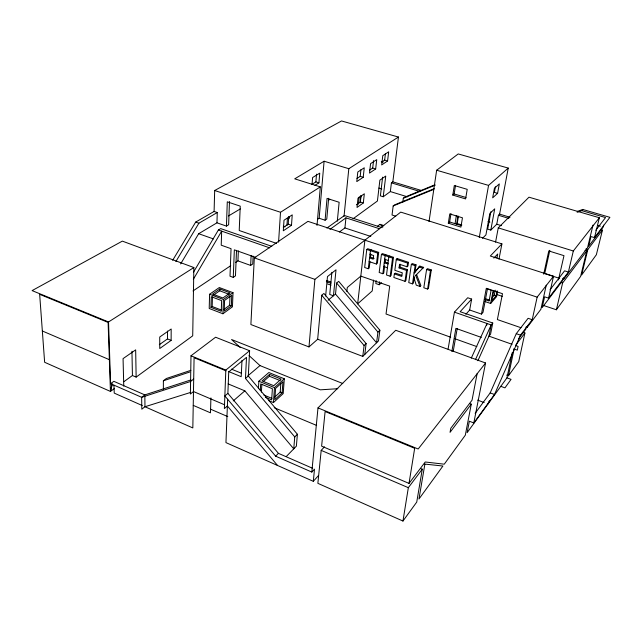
<?xml version="1.0" encoding="UTF-8"?>
<svg xmlns="http://www.w3.org/2000/svg" width="642" height="642" viewBox="0 0 642 642"><rect width="100%" height="100%" fill="white"/><g stroke="black" fill="none" stroke-linecap="round" stroke-linejoin="round"><path stroke-width="0.96" d="M159.344 344.69L167.49 338.904L167.506 331.063M171.133 340.388L171.173 329.009L159.722 337.026L159.754 348.518L171.133 340.388L167.49 338.904M286.324 456.47L296.379 446.166L297.39 434.249L248.31 376.035L249.61 350.733L215.584 337.219L190.995 355.788L190.385 394.027L193.475 391.532L224.628 404.813M193.86 267.537L108.53 321.963L32.1 290.601L122.341 241.127L193.86 267.537L192.712 335.822L136.144 377.111L132.429 375.514L123.89 381.693M209.589 294.245L209.212 308.481L222.926 313.769L232.452 306.82L233.022 292.672L219.315 287.544L209.589 294.245L223.424 299.485L233.022 292.672M210.961 307.374L211.258 296.692L221.626 300.625L221.265 311.33L210.961 307.374L212.181 306.507L212.454 296.813M172.658 260.315L195.666 222.092L214.099 211.451L214.677 190.505L341.536 120.953L398.449 137.043L392.832 181.855L391.427 182.858L390.336 191.573L383.234 196.757L380.385 195.874L382.616 177.16M210.913 397.928L210.48 412.83L193.274 405.383M180.619 263.934L198.683 233.712L216.956 222.822L217.261 212.526L214.099 211.451M213.288 295.28L219.757 290.786L219.821 289.012L230.109 292.864L222.902 297.968L212.534 294.052L219.821 289.012M222.926 313.769L223.424 299.485M216.956 222.822L226.441 226.096L227.284 201.821L240.244 206.146L239.217 230.502L276.582 243.398M229.483 201.508L228.64 224.756L226.441 226.096M249.61 350.733L225.823 370.081L224.379 408.577L227.38 405.985L277.545 465.474M224.066 309.308L229.635 305.263L229.972 296.58M227.645 399.204L225.944 442.611L313.312 481.323L318.52 475.537M312.702 468.347L278.435 453.348L227.878 393.385L228.721 371.943L246.512 357.361L245.461 378.451L294.75 436.913L293.755 448.854L244.851 390.85L228.183 383.916M231.345 305.921L231.762 295.296L224.572 300.424L224.194 311.121L231.345 305.921L229.635 305.263M193.338 279.31L221.675 231.144L221.217 245.196L231.048 248.679L230.005 276.196L233.255 277.392L234.346 249.85L255.837 257.466M236.521 250.348L235.47 275.859L233.255 277.392M235.542 262.474L237.941 260.869L238.359 250.894M241.978 360.427L241.207 376.71L228.616 371.533M237.941 260.869L250.637 265.427L251.118 255.596M253.141 256.126L252.747 263.974L250.637 265.427M308.987 346.929L314.885 279.358L400.728 212.109L501.916 243.88L490.311 256.006L553.524 276.245L537.153 297.142L307.951 221.354L254.32 257.867L250.886 324.539L308.987 346.929L317.67 339.241L321.722 295.24L323.897 293.458L366.117 343.558L364.792 354.416M258.421 388.699L258.854 381.228L268.837 372.537L284.302 378.78L283.21 393.586L273.468 402.574L268.91 400.68M260.299 390.424L260.684 383.9L272.393 388.707L271.646 399.91L265.387 397.31M261.382 392.101L261.832 384.654M263.437 381.484L269.415 376.252L269.536 374.39L281.148 379.085L273.765 385.706L262.056 380.923L269.536 374.39M278.572 242.138L280.506 212.277L320.326 186.878L317.02 225.43M273.468 402.574L274.487 387.624L284.302 378.78M286.926 225.631L287.439 218.168M283.258 227.469L288.194 224.194L288.723 216.619M289.077 218.705L289.197 216.988M291.492 225.302L292.238 214.869L284.005 220.246L283.299 230.783L291.492 225.302L288.194 224.194M274.351 397.43L280.209 392.061L280.811 383.723M282.143 392.856L282.953 381.733L275.595 388.386L274.824 399.581L282.143 392.856L280.209 392.061M312.044 184.382L312.606 177.529L319.748 173.147L318.922 182.842L314.973 185.329M311.924 184.374L315.888 181.895L316.538 174.142M317.517 219.395L319.154 218.264L324.098 161.23L348.815 168.702L398.449 137.043M319.154 218.264L325.085 220.206L327.043 198.418L339.145 202.27L337.315 221.145M328.664 198.274L326.778 219.026L325.085 220.206M325.638 296.042L327.476 276.582L336.015 269.792L333.439 295.802L329.739 294.469L331.882 272.336M227.878 393.385L224.852 395.953L275.635 456.173L311.811 472.071L317.991 407.895L395.713 330.277L485.561 363.003L473.804 422.958L469.342 421.216L467.135 432.676L506.947 377.857L512.284 352.554M313.312 481.323L314.5 469.133L311.811 472.071M328.07 300.287L335.517 294.068L336.617 283.042L338.687 281.348L379.871 330.221L378.491 340.902L362.778 356.406L317.67 339.241M344.016 216.458L348.815 168.702M324.475 446.84L321.193 450.371L317.862 483.338L402.959 521.047L416.746 502.068L422.276 469.182L420.446 468.411M339.345 232.035L344.923 227.934L345.942 217.863L379.478 228.721M346.865 291.396L347.274 287.504L360.812 276.124L389.694 286.131L386.035 314.018L450.708 337.227M356.976 178.516L360.202 176.365L360.916 169.721M358.453 204.156L359.231 196.925M360.106 202.808L360.86 195.874M356.406 204.83L360.363 202.029L361.061 195.617M363.22 177.288L364.255 167.787L357.795 172.008L356.783 181.59L363.22 177.288L360.202 176.365M363.316 202.96L364.327 193.788L358.003 198.209L357.016 207.462L363.316 202.96L360.363 202.029M369.607 170.122L372.697 168.068L373.548 160.612M364.897 240.18L357.658 303.835L372.216 290.946L373.54 280.056M375.666 168.958L376.742 159.625L370.57 163.662L369.511 173.075L375.666 168.958L372.697 168.068M369.126 261.567L376.413 264.039L377.352 263.252L378.684 252.37L367.705 248.703L366.751 249.465L364.672 267.505L368.283 268.749L369.222 267.955L369.961 261.679M368.283 268.749L370.402 250.685L371.349 249.923M370.45 253.943L369.977 254.328L373.628 255.556L373.195 259.183L369.551 257.956L370.49 257.177L370.811 254.465M381.701 162.089L384.654 160.131L385.425 153.719M362.778 356.406L364.094 345.516L366.117 343.558M383.234 196.757L385.746 176.06L379.887 180.137L377.416 201.01L352.98 218.85M387.575 160.981L388.683 151.817L382.776 155.677L381.685 164.93L387.575 160.981L384.654 160.131M376.413 264.039L377.745 253.141L378.684 252.37M376.188 280.618L375.827 283.563L379.221 284.743L381.476 282.753M389.758 256.07L388.835 256.848L386.508 274.985L390.184 276.245L391.098 275.434L393.482 257.306L382.359 253.598L381.428 254.376L379.181 272.481L382.841 273.733L383.764 272.93L384.67 265.732M379.221 284.743L379.591 281.798M382.841 273.733L385.128 255.612L386.027 255.091M388.209 263.886L384.205 262.907L385.136 262.113L385.481 259.392M434.281 188.644L394.653 204.838L393.177 205.954L392.029 215.006L395.729 216.177M379.871 330.221L377.945 332.091L376.573 342.788L335.517 294.068M390.184 276.245L392.559 258.092L393.482 257.306M402.775 202.222L403.296 198.258L404.709 197.182L434.786 184.816M401.764 275.306L395.263 273.099L394.357 273.909L393.875 277.505L405.022 281.324L405.913 280.498L407.437 269.632L399.958 267.112L399.051 267.915L406.538 270.442L407.437 269.632M399.051 267.915L399.541 264.263L407.052 266.783L407.951 265.981L408.464 262.313L397.205 258.549L396.291 259.344L394.838 270.29L402.285 272.818L401.788 276.437L394.357 273.909M397.005 260.034L397.205 258.549M399.958 267.112L400.343 264.247M405.022 281.324L406.538 270.442M407.052 266.783L407.566 263.108L408.464 262.313M415.703 275.45L416.586 274.632L420.911 285.626L420.037 286.46L415.703 275.45L423.64 267.377L419.828 266.109L414.082 272.986L414.965 272.168L416.024 264.833L412.236 263.573L411.345 264.376L408.753 282.6L412.501 283.884L413.384 283.058L414.307 276.718M412.501 283.884L415.141 265.644L416.024 264.833M429.025 221.562L436.648 170.234L458.219 153.944L508.239 168.084L499.604 214.123L498.433 215.263L496.764 224.21L490.809 230.085L487.687 229.114L490.857 211.74M426.593 269.471L423.824 287.76L427.62 289.06L428.479 288.218L431.296 269.937L427.46 268.653L426.593 269.471L430.429 270.755L431.296 269.937M427.62 289.06L430.429 270.755M448.301 223.175L449.785 213.906L462.457 217.815L460.9 227.107L448.301 223.175L449.649 221.98L450.989 213.658M452.787 195.072L454.311 185.514L467.216 189.334L465.611 198.924L452.787 195.072L454.143 193.948L455.523 185.353M402.959 521.047L408.336 487.679L422.276 469.182M409.026 483.402L414.676 448.301L325.109 411.522L321.618 446.15L409.026 483.402L425.237 461.991L444.256 464.19L465.314 435.188L471.268 404.179L469.414 403.465M455.05 223.673L456.382 215.511M457.931 215.985L456.59 224.154L457.24 223.568L458.428 216.314M448.084 349.096L454.432 312.148L467.705 297.752L471.645 299.084L469.671 310.014L465.851 314.283M451.848 351.487L455.876 328.375L481.331 337.403M453.188 351.463L457.224 328.407M479.253 237.548L488.562 185.394L508.239 168.084M495.415 186.75L494.388 192.399L497.582 193.338L499.316 183.909L494.404 188.323L492.671 197.832L497.582 193.338M490.809 230.085L494.725 208.835L489.83 213.465L485.93 234.9L482.503 238.27M469.671 310.014L481.468 314.082L486.307 288.306L502.493 293.707L497.373 319.572L521.023 327.733M495.576 242.114L498.256 227.87L528.976 197.19L599.363 217.742L594.508 237.62L590.945 236.553L588.586 246.319L603.215 227.003L603.681 225.117M487.519 288.475L483.025 312.285L481.468 314.082M496.956 257.932L497.711 253.999L493.842 258.092M498.978 259.183L501.916 243.88M477.126 373.684L472.031 400.215L450.796 428.254L450.05 432.331L471.268 404.179M485.023 301.555L490.657 303.465L493.08 290.858M486.668 325.358L487.021 323.496L471.284 358.124M493.642 290.995L491.756 300.817L496.194 295.697L497.141 290.826M492.358 297.238L494.268 295.055L495.215 290.184M497.494 291.933L496.579 296.628L490.657 303.465M471.645 299.084L460.145 311.699L492.751 323.014L490.56 334.201L488.971 336.151L477.897 360.708M506.634 375.113L508.456 375.779L514.21 348.598M523.045 332.347L524.915 332.997L518.728 361.639L508.456 375.779M526.304 326.585L525.702 329.346L518.616 338.703M527.547 325.542L527.13 327.46L540.885 309.3L546.262 285.144M473.804 422.958L494.492 394.501L520.501 335.148L532.226 319.7L537.153 297.142M543.686 274.166L548.782 250.942L563.989 255.668L558.436 279.936M549.825 250.324L544.705 273.604L559.631 278.387M114.428 388.546L110.44 391.435L108.113 322.428L39.66 294.325L44.635 362.281L110.44 391.435L111.965 384.71M562.857 278.331L562.207 281.148L542.209 307.558L544.601 296.829L548.589 298.137L553.524 276.245M543.341 305.423L556.397 309.773L562.601 282.994L586.78 250.91L585.023 250.372M563.828 277.673L563.387 279.591L587.566 247.668L593.015 225.085M548.589 298.137L568.403 272.031L573.314 250.982L599.363 217.742M586.78 250.91L580.633 276.397L556.397 309.773M602.445 230.133L587.807 249.553L581.66 274.985L596.354 254.746L602.445 230.133L600.607 229.587M110.44 391.435L112.398 383.788M475.136 413.352L490.199 392.888L516.272 333.671L528.093 318.296L532.226 319.7M487.944 404.027L489.437 400.624M475.457 359.648L491.162 324.932L492.751 323.014M193.523 272.144L218.384 229.997L220.696 228.6L271.767 246.319M175.892 261.511L198.884 223.207L217.261 212.526M515.767 345.139L524.915 332.997M594.508 237.62L609.9 217.341L582.784 209.461L577.222 211.435M550.009 289.791L564.591 270.82L568.403 272.031M595.816 230.221L605.55 217.558L581.796 210.64L577.15 212.285M485.561 363.003L418.183 448.999L317.991 407.895M414.965 272.168L419.828 266.109M581.796 210.64L582.784 209.461M275.635 456.173L278.435 453.348M294.75 436.913L297.39 434.249M423.64 267.377L422.757 268.195L418.945 266.92M233.207 400.937L244.851 390.85M384.975 258.999L384.67 259.264L388.37 260.508M247.972 375.771L259.978 365.587L320.294 389.83L337.82 388.707M245.461 378.451L248.31 376.035M193.699 379.021L190.586 381.484L141.649 397.31L110.601 383.667L108.53 321.963M377.656 226.161L380.008 224.331L383.78 225.543M190.899 379.928L144.827 394.894L141.649 397.31L141.818 409.187L144.972 406.739L190.265 392.535M163.373 389.534L163.373 380.786L166.374 378.499L190.867 370.33M329.94 229.379L345.942 217.863M326.898 228.054L344.457 215.519L382.126 227.685M110.601 383.667L113.859 381.34L144.827 394.894M193.001 290.938L230.735 265.692M328.343 200.392L329.972 199.301M324.098 161.23L294.718 178.837L320.326 186.878M228.464 215.969L240.293 208.931M403.296 198.258L435.244 185.129M393.177 205.954L433.807 189.374M163.373 380.786L189.783 372.007M436.648 170.234L488.562 185.394M381.3 161.511L383.186 162.073M597.55 225.334L600.382 226.169M454.143 193.948L466.02 197.503M392.832 181.855L421.176 190.417M499.604 214.123L509.989 217.261M391.427 182.858L419.836 191.46M498.433 215.263L508.841 218.408M585.889 248.968L587.807 249.553M378.9 188.074L381.773 188.949M390.336 191.573L407.477 196.829M488.024 221.53L489.91 222.108M496.764 224.21L501.466 225.655M498.256 227.87L573.314 250.982M457.24 223.568L461.871 225.005M449.649 221.98L461.325 225.615M315.888 181.895L318.922 182.842M560.699 282.384L562.601 282.994M344.923 227.934L370.811 236.433M214.677 190.505L280.506 212.277M486.636 288.707L491.122 290.208L489.06 301.018L484.606 299.509M366.751 249.465L377.745 253.141M381.428 254.376L392.559 258.092M396.291 259.344L407.566 263.108M411.345 264.376L415.141 265.644M496.707 294.501L502.285 296.371M494.268 295.055L496.194 295.697M283.331 226.273L285.096 226.867M370.49 257.177L374.134 258.405M385.136 262.113L387.896 263.043M485.36 298.65L489.814 300.159M383.747 266.526L387.431 267.778M420.037 286.46L416.265 285.168L413.552 276.63M195.666 222.092L198.884 223.207M218.384 229.997L269.704 247.86M454.432 312.148L491.162 324.932L488.971 336.151L512.043 344.289M516.272 333.671L520.501 335.148M198.683 233.712L213.449 238.92M515.574 345.532L518.094 346.423L517.3 350.147L513.945 348.959M326.473 280.49L330.999 282.095M326.353 281.637L330.879 283.242M254.32 257.867L314.885 279.358M327.564 283.941L330.951 285.144M454.456 338.575L476.837 346.608M506.947 377.857L511.056 379.366L504.957 387.872L500.8 386.323M219.757 290.786L229.106 294.301M490.199 392.888L494.492 394.501M477.656 400.11L484.204 402.606M212.181 306.507L221.538 310.102M342.764 383.499L231.569 339.53L240.309 347.547M269.415 376.252L280.121 380.586M231.505 369.166L241.376 373.203M258.854 381.228L274.487 387.624M190.995 355.788L225.823 370.081M225.984 370.827L194.085 357.722L192.825 427.941L144.972 406.739L144.843 395.881M263.95 395.079L271.991 398.409M274.23 407.71L316.61 425.429M42.348 330.991L109.373 359.68M321.193 450.371L408.336 487.679M210.696 409.243L227.782 416.602M142.259 405.535L114.228 393.113L113.979 385.264M380.008 224.331L382.953 226.923M249.048 355.564L259.978 365.587M336.617 283.042L377.945 332.091M321.722 295.24L364.094 345.516M123.762 386.147L123.063 358.621L135.663 349.866L136.144 377.111M131.947 351.278L132.429 375.514M424.884 464.094L418.969 498.994L442.916 466.028L424.884 464.094"/></g></svg>
